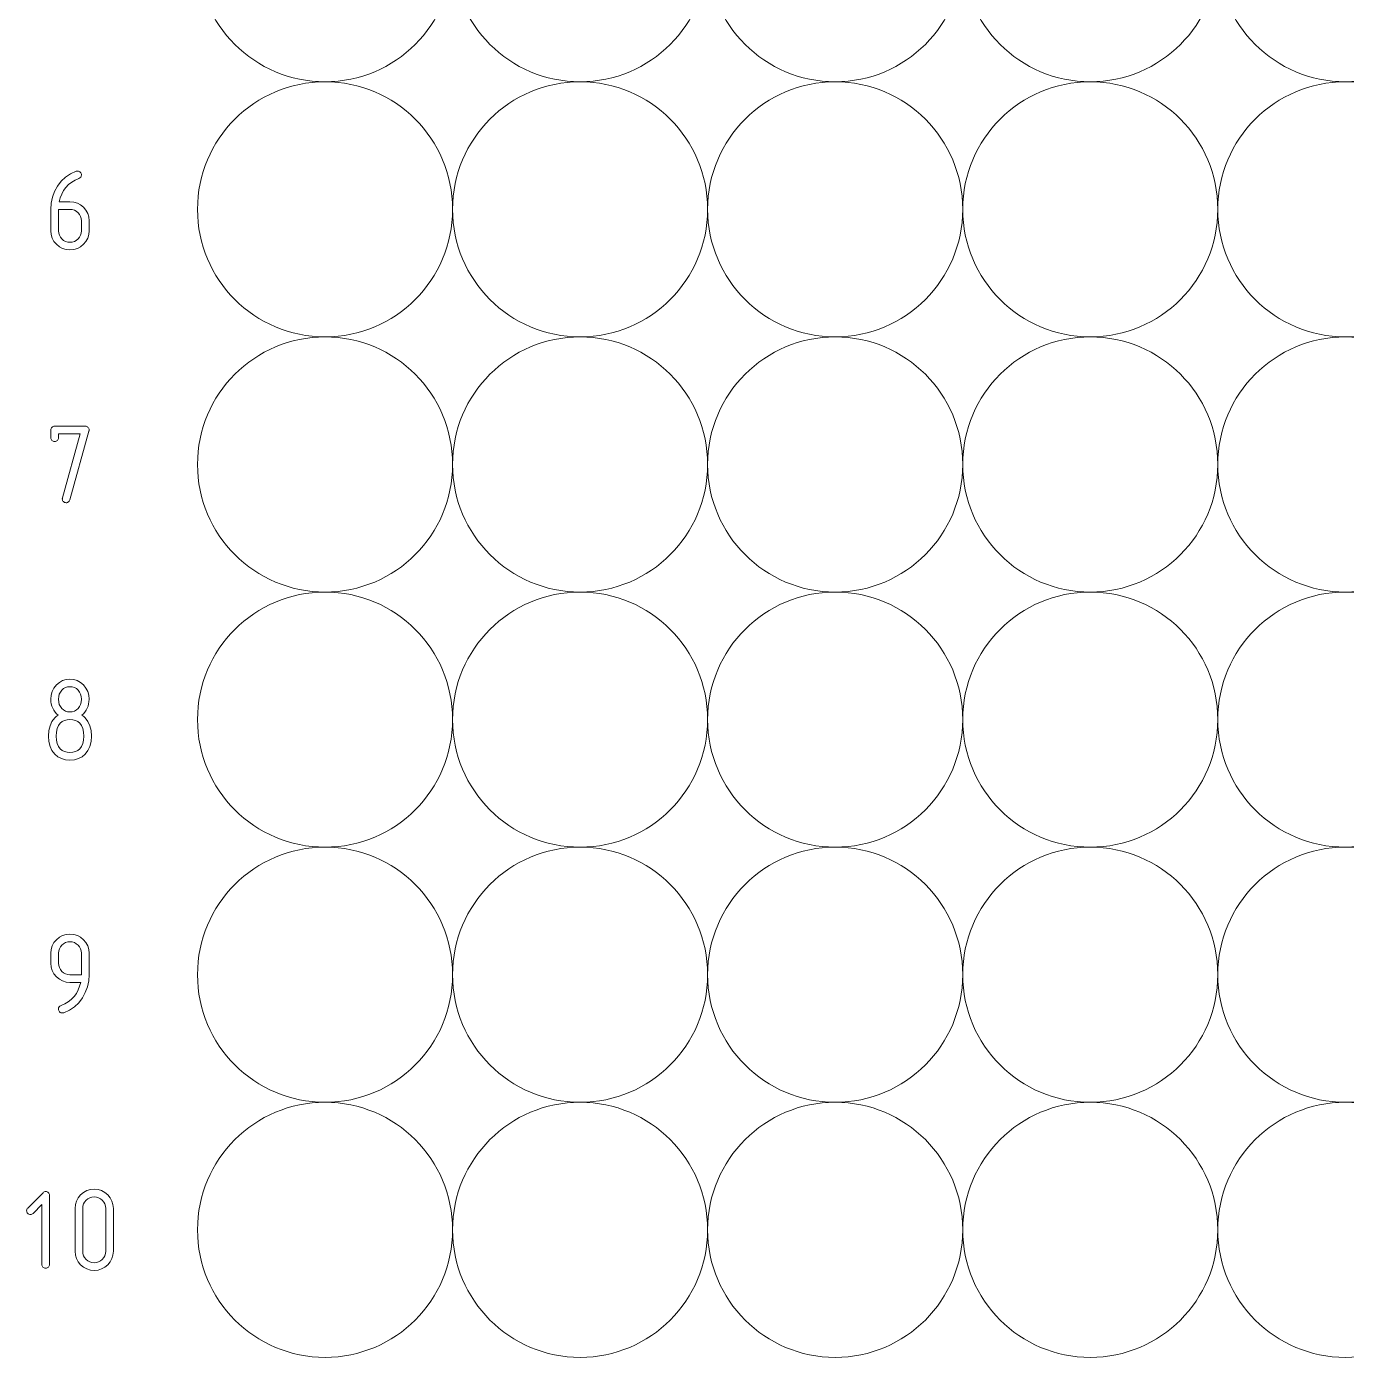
# Model space of a CAD drawing. Header units: millimetres. Extents: x -12 to 95, y -95 to 9.
# Drawn here: x -11.7 to 40, y -95 to -42.8 of the extents above; entities that cross this region are included whole.
import ezdxf

# ---------------------------------------------------------------- set-up
doc = ezdxf.new("R2010")
doc.units = ezdxf.units.MM
for name, color, linetype, lineweight in [('55%', 6, 'CONTINUOUS', 0), ('60%', 1, 'CONTINUOUS', 0), ('70%', 2, 'CONTINUOUS', 0)]:
    doc.layers.add(name, color=color, linetype=linetype, lineweight=lineweight)
for name, color, linetype, lineweight, true_color in [('65%', 16, 'CONTINUOUS', 0, 0x800000), ('75%', 56, 'CONTINUOUS', 0, 0x808000), ('velocidades', 96, 'CONTINUOUS', 0, 0x008000)]:
    doc.layers.add(name, color=color, linetype=linetype, lineweight=lineweight, true_color=true_color)

msp = doc.modelspace()

# ---------------------------------------------------------------- linework, layer by layer
at = {"layer": '55%'}
for centre in [(0, -40), (0, -50), (0, -60), (0, -70), (0, -80), (0, -90)]:
    msp.add_circle(centre, 5, dxfattribs=at)
at = {"layer": '60%'}
for centre in [(10, -40), (10, -50), (10, -60), (10, -70), (10, -80), (10, -90)]:
    msp.add_circle(centre, 5, dxfattribs=at)
at = {"layer": '65%'}
for centre in [(20, -40), (20, -50), (20, -60), (20, -70), (20, -80), (20, -90)]:
    msp.add_circle(centre, 5, dxfattribs=at)
at = {"layer": '70%'}
for centre in [(30, -40), (30, -50), (30, -60), (30, -70), (30, -80), (30, -90)]:
    msp.add_circle(centre, 5, dxfattribs=at)
at = {"layer": '75%'}
for centre in [(40, -40), (40, -50), (40, -60), (40, -70), (40, -80), (40, -90)]:
    msp.add_circle(centre, 5, dxfattribs=at)
at = {"layer": 'velocidades'}
for points in [[(-9.469, -51.371), (-9.469, -51.371), (-9.584, -51.467), (-9.711, -51.535), (-9.85, -51.576), (-10, -51.59), (-10, -51.59), (-10, -51.59), (-10.15, -51.576), (-10.289, -51.535), (-10.416, -51.467), (-10.531, -51.371), (-10.531, -51.371), (-10.531, -51.371), (-10.627, -51.256), (-10.695, -51.129), (-10.736, -50.99), (-10.75, -50.84), (-10.75, -50), (-10.75, -50), (-10.75, -50), (-10.733, -49.755), (-10.684, -49.522), (-10.601, -49.301), (-10.486, -49.091), (-10.486, -49.091), (-10.486, -49.091), (-10.341, -48.901), (-10.171, -48.74), (-9.975, -48.609), (-9.754, -48.509), (-9.754, -48.509), (-9.754, -48.509), (-9.741, -48.505), (-9.727, -48.502), (-9.713, -48.501), (-9.7, -48.5), (-9.7, -48.5), (-9.7, -48.5), (-9.67, -48.503), (-9.642, -48.511), (-9.617, -48.525), (-9.595, -48.545), (-9.595, -48.545), (-9.595, -48.545), (-9.575, -48.567), (-9.561, -48.592), (-9.553, -48.62), (-9.55, -48.65), (-9.55, -48.65), (-9.55, -48.65), (-9.556, -48.698), (-9.575, -48.738), (-9.607, -48.769), (-9.652, -48.791), (-9.652, -48.791), (-9.652, -48.791), (-9.8, -48.855), (-9.933, -48.934), (-10.053, -49.03), (-10.159, -49.142), (-10.159, -49.142), (-10.159, -49.142), (-10.25, -49.267), (-10.323, -49.401), (-10.38, -49.546), (-10.42, -49.7), (-10, -49.7), (-10, -49.7), (-10, -49.7), (-9.85, -49.714), (-9.711, -49.755), (-9.584, -49.823), (-9.469, -49.919), (-9.469, -49.919), (-9.469, -49.919), (-9.373, -50.034), (-9.305, -50.161), (-9.264, -50.3), (-9.25, -50.45), (-9.25, -50.84), (-9.25, -50.84), (-9.25, -50.84), (-9.264, -50.99), (-9.305, -51.129), (-9.373, -51.256)], [(-10.318, -51.158), (-10.318, -51.158), (-10.249, -51.216), (-10.172, -51.257), (-10.09, -51.282), (-10, -51.29), (-10, -51.29), (-10, -51.29), (-9.91, -51.282), (-9.828, -51.257), (-9.751, -51.216), (-9.682, -51.158), (-9.682, -51.158), (-9.682, -51.158), (-9.624, -51.089), (-9.583, -51.013), (-9.558, -50.93), (-9.55, -50.84), (-9.55, -50.45), (-9.55, -50.45), (-9.55, -50.45), (-9.558, -50.36), (-9.583, -50.278), (-9.624, -50.201), (-9.682, -50.132), (-9.682, -50.132), (-9.682, -50.132), (-9.751, -50.074), (-9.828, -50.033), (-9.91, -50.008), (-10, -50), (-10.45, -50), (-10.45, -50.84), (-10.45, -50.84), (-10.45, -50.84), (-10.442, -50.93), (-10.417, -51.013), (-10.376, -51.089)], [(-9.4, -58.5), (-9.4, -58.5), (-9.4, -58.5), (-9.37, -58.503), (-9.342, -58.511), (-9.317, -58.525), (-9.295, -58.545), (-9.295, -58.545), (-9.295, -58.545), (-9.275, -58.567), (-9.261, -58.592), (-9.253, -58.62), (-9.25, -58.65), (-9.25, -58.65), (-9.25, -58.65), (-9.25, -58.658), (-9.252, -58.667), (-9.253, -58.678), (-9.256, -58.689), (-10.006, -61.389), (-10.006, -61.389), (-10.006, -61.389), (-10.015, -61.412), (-10.027, -61.433), (-10.042, -61.453), (-10.06, -61.47), (-10.06, -61.47), (-10.06, -61.47), (-10.08, -61.483), (-10.102, -61.492), (-10.125, -61.498), (-10.15, -61.5), (-10.15, -61.5), (-10.15, -61.5), (-10.18, -61.497), (-10.209, -61.489), (-10.234, -61.476), (-10.258, -61.458), (-10.258, -61.458), (-10.258, -61.458), (-10.276, -61.434), (-10.29, -61.408), (-10.297, -61.38), (-10.3, -61.35), (-10.3, -61.35), (-10.3, -61.35), (-10.3, -61.342), (-10.299, -61.333), (-10.297, -61.322), (-10.294, -61.311), (-9.598, -58.8), (-10.45, -58.8), (-10.45, -58.95), (-10.45, -58.95), (-10.45, -58.95), (-10.453, -58.98), (-10.461, -59.008), (-10.475, -59.034), (-10.495, -59.058), (-10.495, -59.058), (-10.495, -59.058), (-10.517, -59.076), (-10.542, -59.09), (-10.57, -59.097), (-10.6, -59.1), (-10.6, -59.1), (-10.6, -59.1), (-10.63, -59.097), (-10.659, -59.09), (-10.684, -59.076), (-10.708, -59.058), (-10.708, -59.058), (-10.708, -59.058), (-10.726, -59.034), (-10.739, -59.008), (-10.747, -58.98), (-10.75, -58.95), (-10.75, -58.65), (-10.75, -58.65), (-10.75, -58.65), (-10.747, -58.62), (-10.739, -58.592), (-10.726, -58.567), (-10.708, -58.545), (-10.708, -58.545), (-10.708, -58.545), (-10.684, -58.525), (-10.659, -58.511), (-10.63, -58.503), (-10.6, -58.5)], [(-10.531, -68.641), (-10.531, -68.641), (-10.415, -68.54), (-10.287, -68.468), (-10.149, -68.424), (-10, -68.41), (-10, -68.41), (-10, -68.41), (-9.851, -68.424), (-9.713, -68.468), (-9.587, -68.54), (-9.472, -68.641), (-9.472, -68.641), (-9.472, -68.641), (-9.375, -68.763), (-9.306, -68.897), (-9.264, -69.045), (-9.25, -69.205), (-9.25, -69.205), (-9.25, -69.205), (-9.255, -69.298), (-9.269, -69.387), (-9.292, -69.473), (-9.325, -69.556), (-9.325, -69.556), (-9.325, -69.556), (-9.366, -69.634), (-9.414, -69.705), (-9.47, -69.77), (-9.532, -69.829), (-9.532, -69.829), (-9.532, -69.829), (-9.496, -69.854), (-9.461, -69.88), (-9.43, -69.908), (-9.4, -69.937), (-9.4, -69.937), (-9.4, -69.937), (-9.295, -70.075), (-9.22, -70.239), (-9.175, -70.429), (-9.16, -70.645), (-9.16, -70.645), (-9.16, -70.645), (-9.175, -70.861), (-9.22, -71.052), (-9.295, -71.215), (-9.4, -71.353), (-9.4, -71.353), (-9.4, -71.353), (-9.523, -71.457), (-9.664, -71.531), (-9.823, -71.575), (-10, -71.59), (-10, -71.59), (-10, -71.59), (-10.177, -71.575), (-10.336, -71.531), (-10.477, -71.457), (-10.6, -71.353), (-10.6, -71.353), (-10.6, -71.353), (-10.705, -71.215), (-10.78, -71.052), (-10.825, -70.861), (-10.84, -70.645), (-10.84, -70.645), (-10.84, -70.645), (-10.825, -70.429), (-10.78, -70.239), (-10.705, -70.075), (-10.6, -69.937), (-10.6, -69.937), (-10.6, -69.937), (-10.57, -69.908), (-10.539, -69.88), (-10.504, -69.854), (-10.468, -69.829), (-10.468, -69.829), (-10.468, -69.829), (-10.53, -69.77), (-10.586, -69.705), (-10.634, -69.634), (-10.675, -69.556), (-10.675, -69.556), (-10.675, -69.556), (-10.708, -69.473), (-10.731, -69.387), (-10.745, -69.298), (-10.75, -69.205), (-10.75, -69.205), (-10.75, -69.205), (-10.736, -69.045), (-10.695, -68.897), (-10.627, -68.763)], [(-9.679, -68.848), (-9.679, -68.848), (-9.747, -68.788), (-9.824, -68.745), (-9.908, -68.719), (-10, -68.71), (-10, -68.71), (-10, -68.71), (-10.092, -68.719), (-10.176, -68.745), (-10.253, -68.788), (-10.321, -68.848), (-10.321, -68.848), (-10.321, -68.848), (-10.377, -68.921), (-10.418, -69.005), (-10.442, -69.099), (-10.45, -69.205), (-10.45, -69.205), (-10.45, -69.205), (-10.442, -69.311), (-10.418, -69.406), (-10.377, -69.491), (-10.321, -69.565), (-10.321, -69.565), (-10.321, -69.565), (-10.253, -69.624), (-10.176, -69.666), (-10.092, -69.692), (-10, -69.7), (-10, -69.7), (-10, -69.7), (-9.908, -69.692), (-9.824, -69.666), (-9.747, -69.624), (-9.679, -69.565), (-9.679, -69.565), (-9.679, -69.565), (-9.623, -69.491), (-9.582, -69.406), (-9.558, -69.311), (-9.55, -69.205), (-9.55, -69.205), (-9.55, -69.205), (-9.558, -69.099), (-9.582, -69.005), (-9.623, -68.921)], [(-9.616, -70.144), (-9.616, -70.144), (-9.692, -70.081), (-9.781, -70.036), (-9.884, -70.009), (-10, -70), (-10, -70), (-10, -70), (-10.116, -70.009), (-10.219, -70.036), (-10.308, -70.081), (-10.384, -70.144), (-10.384, -70.144), (-10.384, -70.144), (-10.452, -70.236), (-10.501, -70.35), (-10.53, -70.487), (-10.54, -70.645), (-10.54, -70.645), (-10.54, -70.645), (-10.53, -70.803), (-10.501, -70.94), (-10.452, -71.054), (-10.384, -71.146), (-10.384, -71.146), (-10.384, -71.146), (-10.308, -71.209), (-10.219, -71.254), (-10.116, -71.281), (-10, -71.29), (-10, -71.29), (-10, -71.29), (-9.884, -71.281), (-9.781, -71.254), (-9.692, -71.209), (-9.616, -71.146), (-9.616, -71.146), (-9.616, -71.146), (-9.548, -71.054), (-9.499, -70.94), (-9.47, -70.803), (-9.46, -70.645), (-9.46, -70.645), (-9.46, -70.645), (-9.47, -70.487), (-9.499, -70.35), (-9.548, -70.236)], [(-10.531, -78.629), (-10.531, -78.629), (-10.416, -78.533), (-10.289, -78.465), (-10.15, -78.424), (-10, -78.41), (-10, -78.41), (-10, -78.41), (-9.85, -78.424), (-9.711, -78.465), (-9.584, -78.533), (-9.469, -78.629), (-9.469, -78.629), (-9.469, -78.629), (-9.373, -78.744), (-9.305, -78.871), (-9.264, -79.01), (-9.25, -79.16), (-9.25, -80), (-9.25, -80), (-9.25, -80), (-9.267, -80.245), (-9.316, -80.478), (-9.399, -80.701), (-9.514, -80.912), (-9.514, -80.912), (-9.514, -80.912), (-9.659, -81.101), (-9.829, -81.261), (-10.025, -81.391), (-10.246, -81.491), (-10.246, -81.491), (-10.246, -81.491), (-10.259, -81.495), (-10.273, -81.498), (-10.287, -81.499), (-10.3, -81.5), (-10.3, -81.5), (-10.3, -81.5), (-10.33, -81.497), (-10.358, -81.49), (-10.384, -81.476), (-10.408, -81.458), (-10.408, -81.458), (-10.408, -81.458), (-10.426, -81.434), (-10.44, -81.409), (-10.447, -81.38), (-10.45, -81.35), (-10.45, -81.35), (-10.45, -81.35), (-10.444, -81.302), (-10.425, -81.262), (-10.393, -81.231), (-10.348, -81.209), (-10.348, -81.209), (-10.348, -81.209), (-10.2, -81.145), (-10.067, -81.066), (-9.947, -80.97), (-9.841, -80.858), (-9.841, -80.858), (-9.841, -80.858), (-9.75, -80.733), (-9.677, -80.599), (-9.62, -80.454), (-9.58, -80.3), (-10, -80.3), (-10, -80.3), (-10, -80.3), (-10.15, -80.286), (-10.289, -80.245), (-10.416, -80.177), (-10.531, -80.081), (-10.531, -80.081), (-10.531, -80.081), (-10.627, -79.966), (-10.695, -79.839), (-10.736, -79.7), (-10.75, -79.55), (-10.75, -79.16), (-10.75, -79.16), (-10.75, -79.16), (-10.736, -79.01), (-10.695, -78.871), (-10.627, -78.744)], [(-9.682, -78.842), (-9.682, -78.842), (-9.751, -78.784), (-9.828, -78.743), (-9.91, -78.718), (-10, -78.71), (-10, -78.71), (-10, -78.71), (-10.09, -78.718), (-10.172, -78.743), (-10.249, -78.784), (-10.318, -78.842), (-10.318, -78.842), (-10.318, -78.842), (-10.376, -78.911), (-10.417, -78.987), (-10.442, -79.07), (-10.45, -79.16), (-10.45, -79.55), (-10.45, -79.55), (-10.45, -79.55), (-10.442, -79.64), (-10.417, -79.722), (-10.376, -79.799), (-10.318, -79.868), (-10.318, -79.868), (-10.318, -79.868), (-10.249, -79.926), (-10.172, -79.967), (-10.09, -79.992), (-10, -80), (-9.55, -80), (-9.55, -79.16), (-9.55, -79.16), (-9.55, -79.16), (-9.558, -79.07), (-9.583, -78.987), (-9.624, -78.911)], [(-10.95, -88.5), (-10.95, -88.5), (-10.92, -88.503), (-10.892, -88.511), (-10.867, -88.525), (-10.845, -88.545), (-10.845, -88.545), (-10.845, -88.545), (-10.825, -88.567), (-10.811, -88.592), (-10.803, -88.62), (-10.8, -88.65), (-10.8, -91.35), (-10.8, -91.35), (-10.8, -91.35), (-10.803, -91.38), (-10.811, -91.409), (-10.825, -91.434), (-10.845, -91.458), (-10.845, -91.458), (-10.845, -91.458), (-10.867, -91.476), (-10.892, -91.49), (-10.92, -91.497), (-10.95, -91.5), (-10.95, -91.5), (-10.95, -91.5), (-10.98, -91.497), (-11.008, -91.49), (-11.034, -91.476), (-11.058, -91.458), (-11.058, -91.458), (-11.058, -91.458), (-11.076, -91.434), (-11.089, -91.409), (-11.097, -91.38), (-11.1, -91.35), (-11.1, -89.013), (-11.445, -89.355), (-11.445, -89.355), (-11.445, -89.355), (-11.468, -89.375), (-11.494, -89.389), (-11.521, -89.397), (-11.55, -89.4), (-11.55, -89.4), (-11.55, -89.4), (-11.58, -89.397), (-11.608, -89.389), (-11.634, -89.376), (-11.658, -89.358), (-11.658, -89.358), (-11.658, -89.358), (-11.676, -89.334), (-11.69, -89.308), (-11.697, -89.28), (-11.7, -89.25), (-11.7, -89.25), (-11.7, -89.25), (-11.697, -89.221), (-11.689, -89.194), (-11.675, -89.168), (-11.655, -89.145), (-11.055, -88.545), (-11.055, -88.545), (-11.055, -88.545), (-11.032, -88.525), (-11.006, -88.511), (-10.979, -88.503)], [(-9.581, -88.629), (-9.581, -88.629), (-9.466, -88.533), (-9.339, -88.465), (-9.2, -88.424), (-9.05, -88.41), (-9.05, -88.41), (-9.05, -88.41), (-8.9, -88.424), (-8.761, -88.465), (-8.634, -88.533), (-8.519, -88.629), (-8.519, -88.629), (-8.519, -88.629), (-8.423, -88.744), (-8.355, -88.871), (-8.314, -89.01), (-8.3, -89.16), (-8.3, -90.84), (-8.3, -90.84), (-8.3, -90.84), (-8.314, -90.99), (-8.355, -91.129), (-8.423, -91.256), (-8.519, -91.371), (-8.519, -91.371), (-8.519, -91.371), (-8.634, -91.467), (-8.761, -91.535), (-8.9, -91.576), (-9.05, -91.59), (-9.05, -91.59), (-9.05, -91.59), (-9.2, -91.576), (-9.339, -91.535), (-9.466, -91.467), (-9.581, -91.371), (-9.581, -91.371), (-9.581, -91.371), (-9.677, -91.256), (-9.745, -91.129), (-9.786, -90.99), (-9.8, -90.84), (-9.8, -89.16), (-9.8, -89.16), (-9.8, -89.16), (-9.786, -89.01), (-9.745, -88.871), (-9.677, -88.744)], [(-8.732, -88.842), (-8.732, -88.842), (-8.801, -88.784), (-8.878, -88.743), (-8.96, -88.718), (-9.05, -88.71), (-9.05, -88.71), (-9.05, -88.71), (-9.14, -88.718), (-9.223, -88.743), (-9.299, -88.784), (-9.368, -88.842), (-9.368, -88.842), (-9.368, -88.842), (-9.426, -88.911), (-9.467, -88.987), (-9.492, -89.07), (-9.5, -89.16), (-9.5, -90.84), (-9.5, -90.84), (-9.5, -90.84), (-9.492, -90.93), (-9.467, -91.013), (-9.426, -91.089), (-9.368, -91.158), (-9.368, -91.158), (-9.368, -91.158), (-9.299, -91.216), (-9.223, -91.257), (-9.14, -91.282), (-9.05, -91.29), (-9.05, -91.29), (-9.05, -91.29), (-8.96, -91.282), (-8.878, -91.257), (-8.801, -91.216), (-8.732, -91.158), (-8.732, -91.158), (-8.732, -91.158), (-8.674, -91.089), (-8.633, -91.013), (-8.608, -90.93), (-8.6, -90.84), (-8.6, -89.16), (-8.6, -89.16), (-8.6, -89.16), (-8.608, -89.07), (-8.633, -88.987), (-8.674, -88.911)]]:
    msp.add_lwpolyline(points, close=True, dxfattribs=at)

doc.saveas('drawing.dxf')
